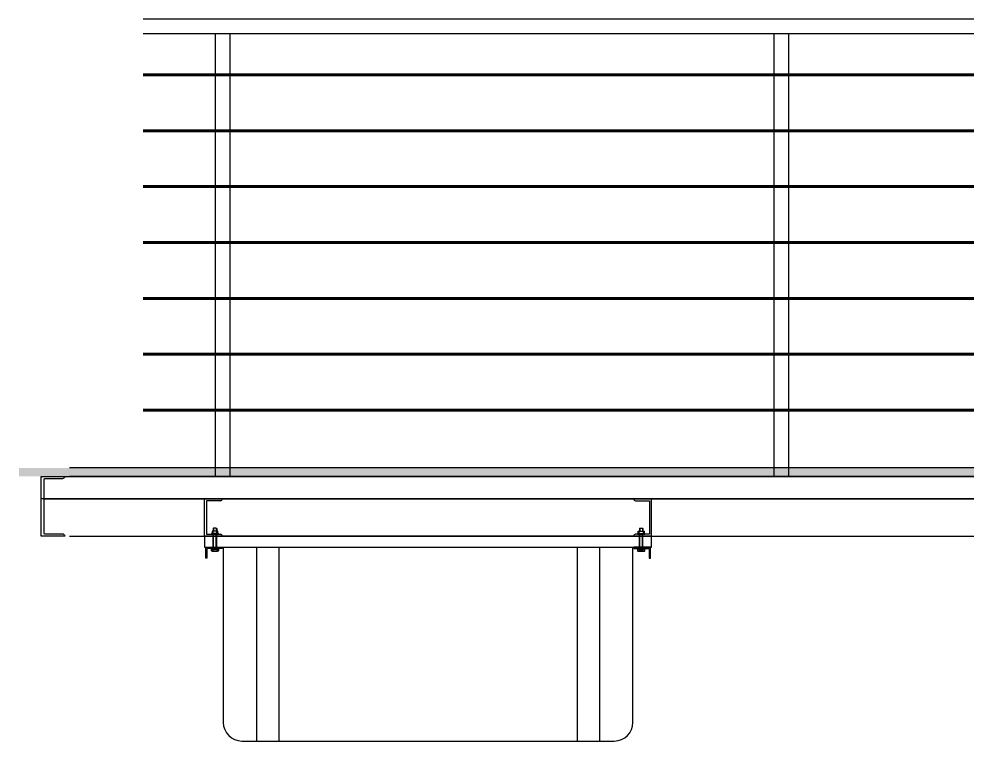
# Model space of a CAD drawing. Header units: millimetres. Extents: x -1871197 to -1180782, y 1281217 to 1543414.
# Drawn here: x -1211730 to -1209184, y 1460040 to 1461978 of the extents above; entities that cross this region are included whole.
import ezdxf

# ---------------------------------------------------------------- set-up
doc = ezdxf.new("R2010")
doc.units = ezdxf.units.MM
doc.header["$LTSCALE"] = 10
doc.layers.get('0').update_dxf_attribs({"linetype": 'CONTINUOUS'})
for name, color, linetype in [('W-FLOAT_BOWL浮筒', 253, 'CONTINUOUS'), ('W-MOUNTING固定方式', 5, 'CONTINUOUS'), ('W-PLASTIC_RAILINGS塑木栏杆', 6, 'CONTINUOUS'), ('W-STEEL_FRAME钢架', 3, 'CONTINUOUS'), ('W-STEEL_KEEL钢龙骨', 5, 'CONTINUOUS'), ('W-WOOD_FLOOR木地板', 30, 'CONTINUOUS'), ('螺栓', 146, 'CONTINUOUS')]:
    doc.layers.add(name, color=color, linetype=linetype)

# ---------------------------------------------------------------- blocks, each defined once
blk = doc.blocks.new('ls1_1')
at = {"layer": '螺栓'}
for p, q in [((-3.4, 0), (-4.8, -1.4)), ((-3.4, 0), (-3.4, -8.6)), ((3.4, 0), (-3.4, 0)), ((3.4, 0), (3.4, -8.6)), ((3.4, 0), (4.8, -1.4)), ((9.6, -14.4), (-9.6, -14.4)), ((-9.6, -14.4), (-9.6, -16.3)), ((9.6, -16.3), (-9.6, -16.3)), ((7.7, -8.6), (-7.7, -8.6)), ((-7.7, -8.6), (-7.7, -14.4)), ((-5.2, -8.6), (-5.2, -14.4)), ((-4.8, -1.4), (-4.8, -8.6)), ((-4.8, -56.4), (-4.8, -16.3)), ((-3.4, -56.4), (-3.4, -16.3)), ((3.4, -56.4), (3.4, -16.3)), ((4.8, -1.4), (4.8, -8.6)), ((4.8, -56.4), (4.8, -16.3)), ((5.2, -14.4), (5.2, -8.6)), ((7.7, -14.4), (7.7, -8.6)), ((9.6, -16.3), (9.6, -14.4)), ((-9.6, -61.2), (-9.6, -54.8)), ((9.6, -54.8), (-9.6, -54.8)), ((-9.6, -56.4), (9.6, -56.4)), ((-9.6, -61.2), (-8.6, -62.2)), ((8.6, -62.2), (-8.6, -62.2)), ((7.7, -56.4), (-7.7, -56.4)), ((-7.2, -62.2), (7.2, -62.2)), ((-4.8, -62.2), (-4.8, -56.4)), ((4.8, -56.4), (4.8, -62.2)), ((9.6, -61.2), (8.6, -62.2)), ((9.6, -56.4), (9.6, -54.8)), ((9.6, -56.4), (9.6, -61.2))]:
    blk.add_line(p, q, dxfattribs=at)
blk = doc.blocks.new('0102_1')
at = {"layer": 'W-FLOAT_BOWL浮筒'}
for p, q in [((-1521614.8, 1203298.6), (-1521614.8, 1203268.6)), ((-1520414.8, 1203298.6), (-1521614.8, 1203298.6)), ((-1520414.8, 1203268.6), (-1520414.8, 1203298.6)), ((-1521614.8, 1203268.6), (-1521564.8, 1203268.6)), ((-1521564.8, 1203268.6), (-1520464.8, 1203268.5)), ((-1520464.8, 1203268.5), (-1520414.8, 1203268.6))]:
    blk.add_line(p, q, dxfattribs=at)
at = {"layer": 'W-FLOAT_BOWL浮筒', "lineweight": -3}
for p, q in [((-1521564.8, 1203268.6), (-1521564.8, 1202798.6)), ((-1521474.8, 1202748.6), (-1521474.8, 1203268.6)), ((-1521414.8, 1202748.6), (-1521414.8, 1203268.6)), ((-1520614.8, 1203268.6), (-1520614.8, 1202748.6)), ((-1520554.8, 1203268.6), (-1520554.8, 1202748.6)), ((-1520464.8, 1202798.6), (-1520464.8, 1203268.6)), ((-1521514.8, 1202748.6), (-1520514.8, 1202748.6))]:
    blk.add_line(p, q, dxfattribs=at)
for centre, start, end in [((-1521514.8, 1202798.6), 180, 270), ((-1520514.8, 1202798.6), 270, 0)]:
    blk.add_arc(centre, 50, start, end, dxfattribs=at)
blk = doc.blocks.new('ls1_1_1')
at = {"layer": '螺栓'}
for p, q in [((-3.4, 0), (-4.8, -1.4)), ((-3.4, 0), (-3.4, -8.6)), ((-3.4, 0), (3.4, 0)), ((3.4, 0), (4.8, -1.4)), ((3.4, 0), (3.4, -8.6)), ((-9.6, -14.4), (9.6, -14.4)), ((-9.6, -16.3), (-9.6, -14.4)), ((-9.6, -16.3), (9.6, -16.3)), ((-7.7, -14.4), (-7.7, -8.6)), ((-7.7, -8.6), (7.7, -8.6)), ((-5.2, -14.4), (-5.2, -8.6)), ((-4.8, -1.4), (-4.8, -8.6)), ((-4.8, -56.4), (-4.8, -16.3)), ((-3.4, -56.4), (-3.4, -16.3)), ((3.4, -56.4), (3.4, -16.3)), ((4.8, -1.4), (4.8, -8.6)), ((4.8, -56.4), (4.8, -16.3)), ((5.2, -8.6), (5.2, -14.4)), ((7.7, -8.6), (7.7, -14.4)), ((9.6, -14.4), (9.6, -16.3)), ((-9.6, -56.4), (-9.6, -54.8)), ((-9.6, -54.8), (9.6, -54.8)), ((-9.6, -56.4), (-9.6, -61.2)), ((9.6, -56.4), (-9.6, -56.4)), ((-9.6, -61.2), (-8.6, -62.2)), ((-8.6, -62.2), (8.6, -62.2)), ((-7.7, -56.4), (7.7, -56.4)), ((7.2, -62.2), (-7.2, -62.2)), ((-4.8, -56.4), (-4.8, -62.2)), ((4.8, -62.2), (4.8, -56.4)), ((9.6, -61.2), (8.6, -62.2)), ((9.6, -61.2), (9.6, -54.8))]:
    blk.add_line(p, q, dxfattribs=at)
blk = doc.blocks.new('*U335')
at = {"layer": 'W-PLASTIC_RAILINGS塑木栏杆', "color": 5, "const_width": 8}
blk.add_lwpolyline([(-2045.1, 0), (2045.1, 0)], dxfattribs=at)
blk = doc.blocks.new('*U336')
at = {"layer": 'W-STEEL_KEEL钢龙骨', "color": 0, "linetype": 'ByBlock', "lineweight": -2, "transparency": 16777216}
for p in [(0, 900), (0, 750), (0, 600), (0, 450), (0, 300), (0, 150), (0, 0)]:
    blk.add_blockref('*U335', p, dxfattribs=at)

msp = doc.modelspace()

# ---------------------------------------------------------------- hatches: boundary and pattern name
at = {"layer": 'W-WOOD_FLOOR木地板'}
h = msp.add_hatch(dxfattribs=at)
h.set_pattern_fill('木纹01', color=256, scale=80)
h.set_pattern_definition([(0, (-2805214.66, -941978.07), (320, 320), [16, -304]), (0, (-2805438.66, -941946.07), (320, 320), [32, -288]), (0, (-2805230.66, -941930.07), (320, 320), [16, -304]), (0, (-2805422.66, -941898.07), (320, 320), [16, -304]), (0, (-2805230.66, -941882.07), (320, 320), [16, -304]), (0, (-2805406.66, -941866.07), (320, 320), [16, -304]), (0, (-2805230.66, -941850.07), (320, 320), [16, -304]), (0, (-2805406.66, -941818.07), (320, 320), [16, -176, 16, -112]), (0, (-2805406.66, -941786.07), (320, 320), [32, -160, 16, -112]), (0, (-2805422.66, -941738.07), (320, 320), [16, -48, 16, -128, 16, -96]), (0, (-2805438.66, -941706.07), (320, 320), [16, -64, 32, -208]), (0, (-2805230.66, -941690.07), (320, 320), [16, -304]), (0, (-2805438.66, -941674.07), (320, 320), [16, -80, 16, -208]), (45, (-2805470.66, -941978.07), (0, 320), [45.25472, -407.29362]), (45, (-2805198.66, -941978.07), (0, 320), [90.509664, -362.038676]), (45, (-2805198.66, -941818.07), (0, 320), [22.6272, -429.92114]), (45, (-2805470.66, -941786.07), (0, 320), [67.88224, -384.6661]), (45, (-2805198.66, -941786.07), (0, 320), [113.137088, -339.411252]), (45, (-2805198.66, -941738.07), (0, 320), [67.88224, -384.6661]), (315, (-2805262.66, -941706.07), (320, -7e-14), [22.6272, -429.92114]), (315, (-2805374.66, -941962.07), (320, -7e-14), [45.25472, -407.29362]), (315, (-2805358.66, -941834.07), (320, -7e-14), [45.25472, -407.29362]), (315, (-2805262.66, -941898.07), (320, -7e-14), [45.25472, -407.29362]), (315, (-2805278.66, -941770.07), (320, -7e-14), [45.25472, -407.29362]), (315, (-2805262.66, -941738.07), (320, -7e-14), [67.88224, -384.6661]), (315, (-2805342.66, -941930.07), (320, -7e-14), [67.88224, -384.6661]), (315, (-2805294.66, -941914.07), (320, -7e-14), [67.88224, -384.6661]), (315, (-2805342.66, -941802.07), (320, -7e-14), [67.88224, -384.6661]), (315, (-2805310.66, -941786.07), (320, -7e-14), [67.88224, -384.6661]), (26.565051, (-2805454.66, -941914.07), (320, 1e-07), [35.777085, -679.764666]), (26.565051, (-2805214.66, -941930.07), (320, 1e-07), [143.108352, -572.4334]), (26.565051, (-2805214.66, -941882.07), (320, 1e-07), [143.108352, -572.4334]), (26.565051, (-2805214.66, -941850.07), (320, 1e-07), [143.10848, -214.4, 71.5552, -286.478073]), (26.565051, (-2805182.66, -941802.07), (320, 1e-07), [35.777085, -679.764666]), (26.565051, (-2805470.66, -941690.07), (320, 1e-07), [35.777085, -679.764666]), (26.565051, (-2805214.66, -941690.07), (320, 1e-07), [71.554176, -643.987577]), (333.434949, (-2805294.66, -941978.07), (320, -1e-07), [71.554176, -643.987577]), (333.434949, (-2805406.66, -941898.07), (320, -1e-07), [71.554176, -643.987577]), (333.434949, (-2805406.66, -941946.07), (320, -1e-07), [35.777085, -679.763577]), (333.434949, (-2805390.66, -941866.07), (320, -1e-07), [107.331264, -608.21049]), (333.434949, (-2805326.66, -941866.07), (320, -1e-07), [71.554176, -643.987577]), (333.434949, (-2805294.66, -941850.07), (320, -1e-07), [71.554176, -643.987577]), (333.434949, (-2805390.66, -941818.07), (320, -1e-07), [35.777085, -679.763577]), (333.434949, (-2805374.66, -941786.07), (320, -1e-07), [35.777085, -679.763577]), (333.434949, (-2805246.66, -941722.07), (320, -1e-07), [35.777085, -679.763577]), (333.434949, (-2805262.66, -941834.07), (320, -1e-07), [35.777085, -679.763577]), (333.434949, (-2805406.66, -941738.07), (320, -1e-07), [107.331264, -608.21049]), (333.434949, (-2805422.66, -941706.07), (320, -1e-07), [71.554176, -643.987577]), (333.434949, (-2805246.66, -941802.07), (320, -1e-07), [35.776, -321.984, 35.776, -322.005753]), (333.434949, (-2805342.66, -941738.07), (320, -1e-07), [71.554176, -643.987577]), (333.434949, (-2805326.66, -941706.07), (320, -1e-07), [71.554176, -643.987577]), (333.434949, (-2805422.66, -941674.07), (320, -1e-07), [71.554176, -643.987577]), (333.434949, (-2805326.66, -941674.07), (320, -1e-07), [71.554176, -643.987577])])
h.paths.add_polyline_path([(-1211730.2, 1460772.9), (-1211730.2, 1460749.9), (-1207147.2, 1460749.9), (-1207147.2, 1460772.9)])

# ---------------------------------------------------------------- linework, layer by layer
at = {"layer": 'W-MOUNTING固定方式'}
for p, q in [((-1211228.8, 1460530.4), (-1211228.8, 1460559.9)), ((-1211228.8, 1460559.9), (-1211184.4, 1460559.9)), ((-1211184.4, 1460556.9), (-1211225.8, 1460556.9)), ((-1211225.8, 1460556.9), (-1211225.8, 1460530.4)), ((-1211184.4, 1460559.9), (-1211184.4, 1460556.9)), ((-1210034.6, 1460559.9), (-1210079, 1460559.9)), ((-1210079, 1460559.9), (-1210079, 1460556.9)), ((-1210079, 1460556.9), (-1210037.6, 1460556.9)), ((-1210037.6, 1460556.9), (-1210037.6, 1460530.4)), ((-1210034.6, 1460530.4), (-1210034.6, 1460559.9)), ((-1211225.8, 1460530.4), (-1211228.8, 1460530.4)), ((-1210037.6, 1460530.4), (-1210034.6, 1460530.4))]:
    msp.add_line(p, q, dxfattribs=at)
at = {"layer": 'W-PLASTIC_RAILINGS塑木栏杆'}
msp.add_lwpolyline([(-1211397, 1461977.9), (-1207365.3, 1461977.9), (-1207365.3, 1461937.9), (-1211397, 1461937.9)], dxfattribs=at)
for points in [[(-1211203.3, 1460749.9), (-1211163.3, 1460749.9), (-1211163.3, 1461937.9), (-1211203.3, 1461937.9)], [(-1209703.3, 1460749.9), (-1209663.3, 1460749.9), (-1209663.3, 1461937.9), (-1209703.3, 1461937.9)]]:
    msp.add_lwpolyline(points, close=True, dxfattribs=at)
at = {"layer": 'W-STEEL_FRAME钢架'}
for p, q in [((-1207228.6, 1460689.9), (-1211594.4, 1460689.9)), ((-1211231.7, 1460589.9), (-1211231.7, 1460689.9)), ((-1211231.7, 1460689.9), (-1211183.7, 1460689.9)), ((-1211189, 1460684.6), (-1211226.4, 1460684.6)), ((-1211226.4, 1460684.6), (-1211226.4, 1460595.2)), ((-1211183.7, 1460689.9), (-1211183.7, 1460689.9)), ((-1210031.7, 1460689.9), (-1210079.7, 1460689.9)), ((-1210079.7, 1460689.9), (-1210079.7, 1460689.9)), ((-1210074.4, 1460684.6), (-1210037, 1460684.6)), ((-1210037, 1460684.6), (-1210037, 1460595.2)), ((-1210031.7, 1460589.9), (-1210031.7, 1460689.9)), ((-1211594.4, 1460589.9), (-1207147.2, 1460589.9)), ((-1211183.7, 1460589.9), (-1211231.7, 1460589.9)), ((-1211226.4, 1460595.2), (-1211189, 1460595.2)), ((-1210079.7, 1460589.9), (-1210031.7, 1460589.9)), ((-1210037, 1460595.2), (-1210074.4, 1460595.2))]:
    msp.add_line(p, q, dxfattribs=at)
msp.add_lwpolyline([(-1211613.7, 1460596.4, -0.320315), (-1211607.2, 1460589.9), (-1211670.2, 1460589.9), (-1211670.2, 1460749.9), (-1211607.2, 1460749.9, -0.320315), (-1211613.7, 1460743.4), (-1211661.8, 1460743.4, 0.385024), (-1211663.7, 1460741.2), (-1211663.7, 1460598.6, 0.385024), (-1211661.8, 1460596.4), (-1211613.7, 1460596.4)], format="xyb", dxfattribs=at)
for centre, start, end in [((-1211190.7, 1460691.6), 283.5949, 346.4051), ((-1210072.7, 1460691.6), 193.5949, 256.4051), ((-1211190.7, 1460588.2), 13.5949, 76.4051), ((-1210072.7, 1460588.2), 103.5949, 166.4051)]:
    msp.add_arc(centre, 7.19, start, end, dxfattribs=at)
at = {"layer": 'W-STEEL_KEEL钢龙骨'}
for p, q in [((-1207228.6, 1460749.9), (-1211594.4, 1460749.9)), ((-1211663.7, 1460689.9), (-1207153.7, 1460689.9))]:
    msp.add_line(p, q, dxfattribs=at)
msp.add_lwpolyline([(-1211670.2, 1460749.9), (-1207153.7, 1460749.9), (-1207153.7, 1460689.9), (-1211670.2, 1460689.9)], close=True, dxfattribs=at)
at = {"layer": 'W-WOOD_FLOOR木地板'}
for p, q in [((-1207228.6, 1460772.9), (-1211594.4, 1460772.9)), ((-1211594.4, 1460749.9), (-1207228.6, 1460749.9))]:
    msp.add_line(p, q, dxfattribs=at)
at = {"layer": '螺栓'}
for points in [[(-1211211.4, 1460549.6), (-1211210.6, 1460550), (-1211209.6, 1460549.9), (-1211208.8, 1460549.4)], [(-1211208.8, 1460549.4), (-1211205.7, 1460550.4), (-1211202.3, 1460550.4), (-1211199.2, 1460549.4)], [(-1211199.3, 1460549.4), (-1211198.5, 1460549.9), (-1211197.5, 1460550), (-1211196.7, 1460549.6)], [(-1210064.1, 1460549.4), (-1210064.9, 1460549.9), (-1210065.9, 1460550), (-1210066.7, 1460549.6)], [(-1210054.6, 1460549.4), (-1210057.7, 1460550.4), (-1210061.1, 1460550.4), (-1210064.2, 1460549.4)], [(-1210052, 1460549.6), (-1210052.8, 1460550), (-1210053.8, 1460549.9), (-1210054.6, 1460549.4)]]:
    msp.add_open_spline(points, degree=3, dxfattribs=at)

# ---------------------------------------------------------------- block references
at = {"color": 0}
msp.add_blockref('0102_1', (310383.2, 257291.3), dxfattribs=at)
at = {"layer": 'W-STEEL_FRAME钢架'}
for name, p in [('ls1_1', (-1211204, 1460611.5)), ('ls1_1_1', (-1210059.3, 1460611.5))]:
    msp.add_blockref(name, p, dxfattribs=at)
at = {"layer": 'W-STEEL_KEEL钢龙骨'}
msp.add_blockref('*U336', (-1209351.9, 1460927.9), dxfattribs=at)

doc.saveas('drawing.dxf')
